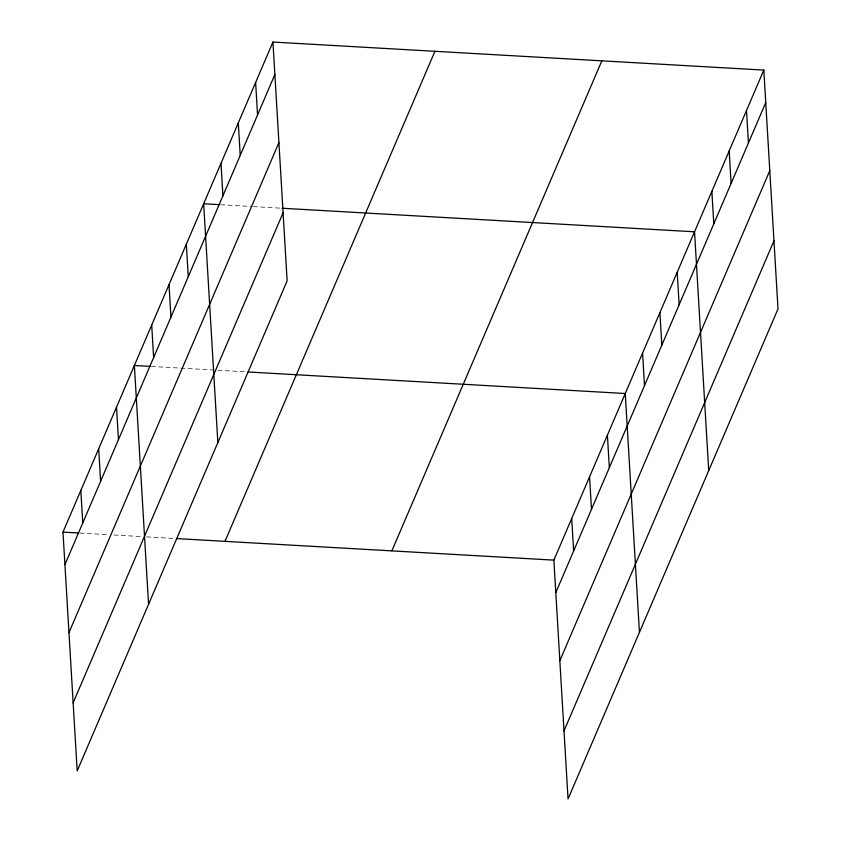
<?xml version="1.0" encoding="UTF-8"?>
<svg xmlns="http://www.w3.org/2000/svg" width="841" height="841" viewBox="0 0 841 841"><rect width="100%" height="100%" fill="white"/><g stroke="black" fill="none" stroke-linecap="round" stroke-linejoin="round"><path stroke-width="0.63" stroke-dasharray="4.21 3.15" d="M220.636 204.731L251.995 206.529M253.299 206.602L280.736 208.169M151.359 366.445L212.752 369.956M217.987 370.25L245.414 371.817M79.969 533.068L108.71 534.708M113.934 535.002L141.372 536.569M146.597 536.873L174.034 538.44"/><path stroke-width="1.26" d="M272.947 42.05L287.128 280.873L77.183 770.913L62.991 532.09L272.947 42.05L763.817 70.087L778.009 308.91L568.053 798.95L553.872 560.127L763.817 70.087M64.925 564.595L274.87 74.544M68.962 632.674L278.918 142.634M73.135 702.824L283.091 212.784M224.978 541.341L434.934 51.301M391.874 550.876L601.83 60.836M555.796 592.621L765.752 102.581M559.843 660.711L769.799 170.67M564.017 730.861L773.962 240.82M219.333 204.657L203.659 203.764L217.851 442.587M282.04 208.242L694.54 231.801L708.721 470.624M150.055 366.371L134.371 365.478L148.563 604.301M248.032 371.974L625.252 393.514L639.444 632.337M62.991 532.09L78.665 532.994M176.642 538.587L553.872 560.127M746.503 110.518L748.427 143.012M729.179 150.938L731.113 183.443M711.854 191.37L713.788 223.864M677.215 272.232L679.15 304.726M659.891 312.652L661.825 345.157M642.577 353.083L644.5 385.577M607.402 435.165L609.336 467.659M589.562 476.815L591.486 509.32M571.712 518.476L573.646 550.971M255.622 82.481L257.556 114.975M238.297 122.912L240.232 155.406M220.983 163.333L222.907 195.837M186.334 244.195L188.268 276.689M169.02 284.626L170.944 317.12M151.695 325.046L153.63 357.551M116.531 407.128L118.455 439.633M98.681 448.789L100.615 481.283M80.841 490.44L82.765 522.934"/></g></svg>
